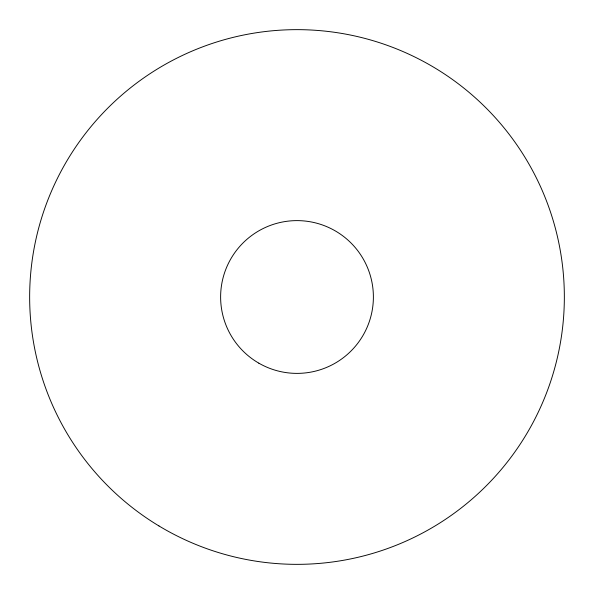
<?xml version="1.0" encoding="UTF-8"?>
<svg xmlns="http://www.w3.org/2000/svg" width="594" height="594" viewBox="0 0 594 594"><rect width="100%" height="100%" fill="white"/><g stroke="black" fill="none" stroke-linecap="round" stroke-linejoin="round"><path stroke-width="0.89" d="M158.969 525.957A267.345 267.345 0 0 0 564.3 302.056A267.345 267.345 0 0 0 167.731 62.979A267.345 267.345 0 0 0 158.969 525.957M258.806 363.149A76.388 76.388 0 0 0 373.388 297A76.388 76.388 0 0 0 258.806 230.851A76.388 76.388 0 0 0 258.806 363.149"/></g></svg>
